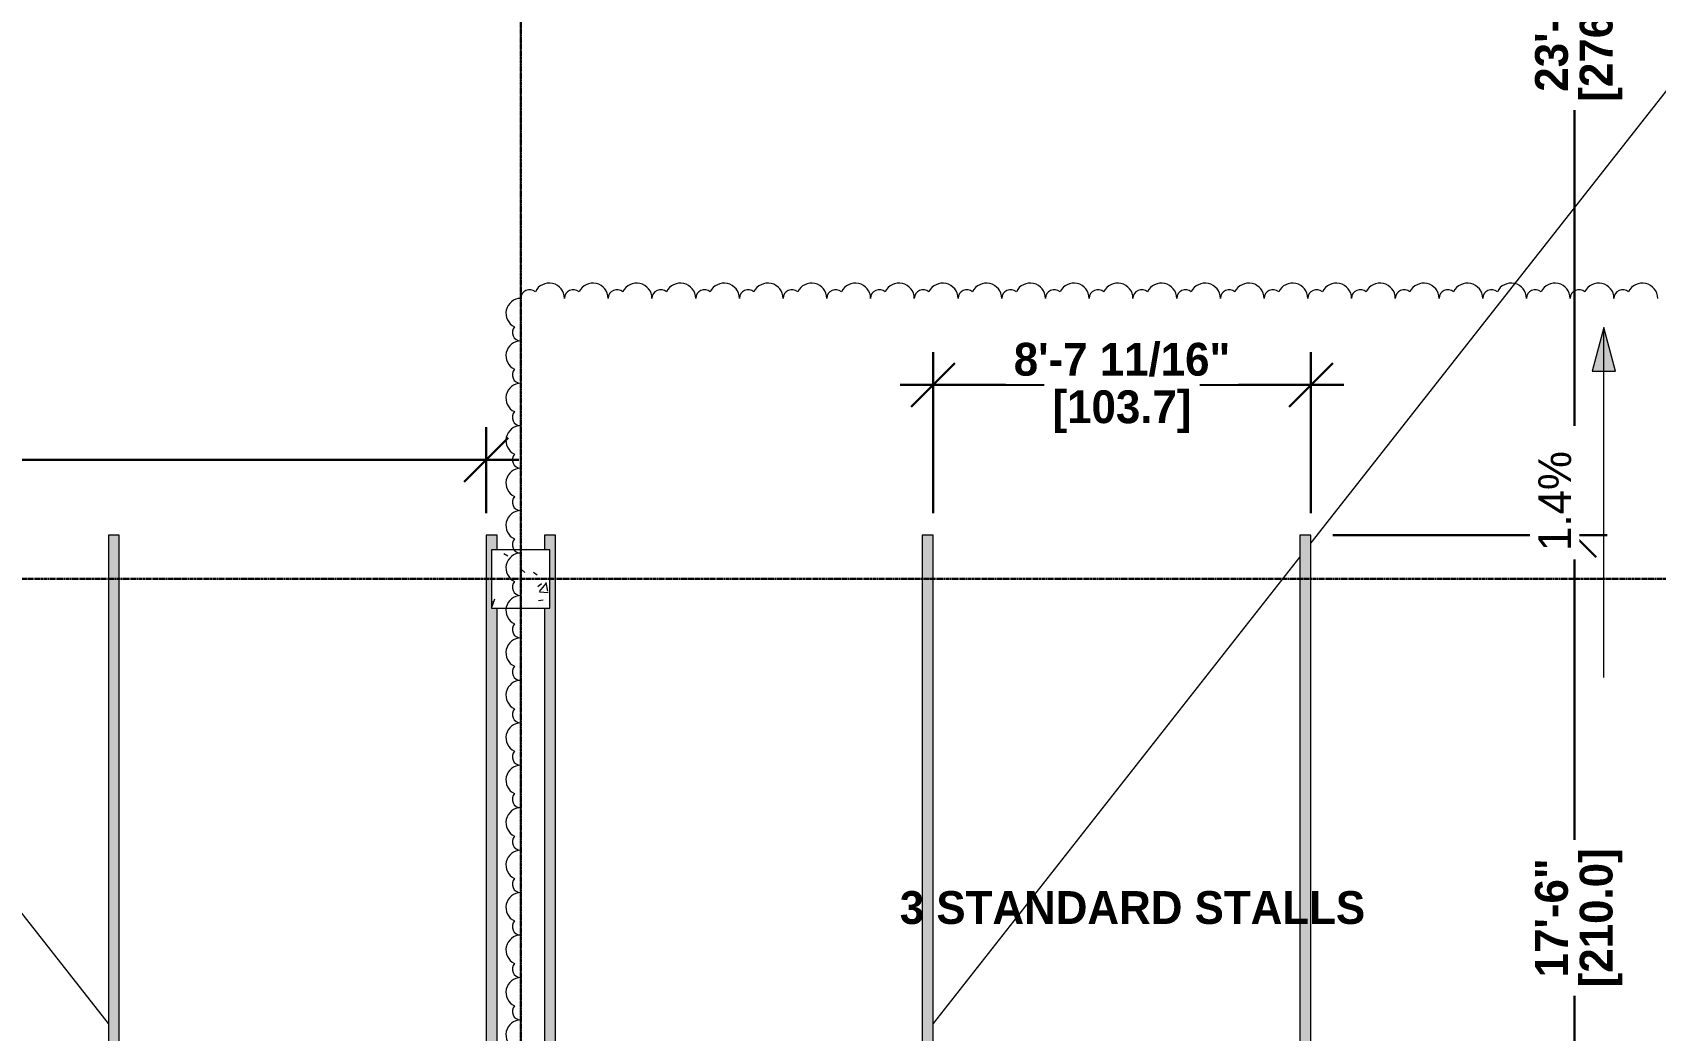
# Model space of a CAD drawing. Header units: inches. Extents: x -4218 to -1814, y 9767 to 12426.
# Drawn here: x -2634.3 to -2188.9, y 10043.3 to 10317.1 of the extents above; entities that cross this region are included whole.
import ezdxf

# ---------------------------------------------------------------- set-up
doc = ezdxf.new("R2010")
doc.units = ezdxf.units.IN
doc.header["$MEASUREMENT"] = 0
doc.linetypes.add('Grid Line 1_2_', pattern=[0.875, 0.5, -0.125, 0.125, -0.125])
doc.linetypes.add('Grid Line 1_2__2_', pattern=[0.875, 0.5, -0.125, 0.125, -0.125])
for name, color, linetype, lineweight in [('0-1', 7, 'Continuous', 5), ('0-5', 55, 'Continuous', 9), ('A-ANNO-DIMS-1', 211, 'Continuous', 30), ('A-FLOR-1', 9, 'Continuous', 13), ('A-GENM', 5, 'Continuous', 9), ('G-ANNO-DIMS', 111, 'Continuous', 9), ('G-ANNO-REVC', 71, 'Continuous', 20), ('G-ANNO-TEXT-1', 147, 'Continuous', 20), ('S-COLS', 52, 'Continuous', 9), ('S-COLS-1', 7, 'Continuous', 9), ('S-GRID-1', 1, 'Grid Line 1_2_', 9), ('S-GRID-2', 1, 'Grid Line 1_2__2_', 30)]:
    doc.layers.add(name, color=color, linetype=linetype, lineweight=lineweight)
doc.styles.add('Century Gothic', font='ufonts.com_century-gothic.ttf', dxfattribs={"height": 9})
doc.styles.add('Century Gothic_B', font='GOTHICB.TTF', dxfattribs={"height": 9})
doc.dimstyles.new('OD__1_16__Tol__', dxfattribs={"dimscale": 12, "dimtxt": 9.397514, "dimasz": 1, "dimexe": 0.75, "dimexo": 0.5, "dimgap": 0.125, "dimtad": 1, "dimdec": 4, "dimrnd": 0.0625, "dimzin": 3, "dimdsep": 46, "dimlunit": 4, "dimtxsty": 'Century Gothic_B', "dimblk1": 'OBLIQUE', "dimblk2": 'OBLIQUE', "dimsah": 1, "dimcen": 0.09, "dimdle": 0.75, "dimazin": 0, "dimtfac": 1, "dimtdec": 4, "dimtix": 1, "dimtmove": 0, "dimatfit": 3, "dimfxl": 1, "dimtvp": 1, "dimtfill": 1, "dimfrac": 2, "dimtolj": 1, "dimtzin": 0, "dimlwd": 30, "dimlwe": 30, "dimarcsym": 2})

# ---------------------------------------------------------------- blocks, each defined once
blk = doc.blocks.new('CTR - 1st Phase - Shell_rvt-1-FLOOR PLAN - BASEMENT')
at = {"layer": 'A-FLOR-1'}
for p, q in [((-2500.32, 10175.19), (-2500.32, 10459.19)), ((-2175.49, 10314.47), (-2283.49, 10177.07)), ((-2613.49, 10045.18), (-2714.16, 10173.28)), ((-2286.49, 10173.25), (-2387.16, 10045.17)), ((-2500.32, 9966.88), (-2500.32, 10159.19))]:
    blk.add_line(p, q, dxfattribs=at)
at = {"layer": 'S-GRID-1'}
for p, q in [((-2500.32, 9836.18), (-2500.32, 12376.79)), ((-1814.21, 10167.19), (-4168.71, 10167.19))]:
    blk.add_line(p, q, dxfattribs=at)
blk = doc.blocks.new('034100 - Precast Structural Concrete - Column - Corbels - 16_x16_-V29-FLOOR PLAN - BASEMENT')
at = {"layer": 'S-COLS'}
h = blk.add_hatch(dxfattribs=at)
h.set_pattern_fill('FP_27', color=256, style=0, pattern_type=2)
h.set_pattern_definition([(140, (10166.205, 2501.308), (2.40992, 27.5427), [2.88, -31.68]), (85, (10166.205, 2501.308), (-28.884266, -5.327844), [2.304, -25.344]), (190.451, (10166.406, 2503.603), (-26.47393, 22.215316), [2.448, -26.924]), (136.184, (10158.525, 2501.308), (6.35642, 40.98187), [4.32, -47.52]), (186.636, (10159.055, 2504.723), (-37.40619, 35.89075), [3.671, -40.386]), (81.184, (10158.525, 2501.31), (-37.40622, 35.89097), [3.456, -38.016]), (111, (10160.445, 2505.148), (15.46073, 22.921036), [2.88, -31.68]), (56, (10160.445, 2505.148), (-27.84574, 9.34353), [2.304, -25.344]), (161.451, (10161.734, 2507.058), (-12.38442, 32.26477), [2.448, -26.924]), (127.5, (10166.205, 2501.308), (-12.782707, 0.466855), [1.267, -23.77, 1.267, -24.461, -25.44]), (127.5, (10166.205, 2501.308), (-12.782707, 0.466855), [-50.765, 1.267, -24.173]), (97.5, (10166.205, 2501.308), (-15.14509, 10.10159), [1.267, -13.402, 1.267, -23.194, -9.696]), (97.5, (10166.205, 2501.308), (-15.14509, 10.10159), [-39.13, 1.267, -8.429]), (57.5, (10166.205, 2492.745), (0.86578, 20.499161), [1.267, -8.333, 1.267, -28.685, -39.744]), (57.5, (10166.205, 2492.745), (0.86578, 20.499161), [-39.552, 1.267, -38.477]), (47.5, (10166.205, 2488.905), (-3.844288, 22.39478), [1.267, -11.213, 1.267, -18.624, -28.224]), (47.5, (10166.205, 2488.905), (-3.844288, 22.39478), [-32.371, 1.267, -26.957])])
h.paths.add_polyline_path([(7.02, 0.98), (7.02, 8.98), (-8.98, 8.98), (-8.98, -7.02), (7.02, -7.02), (7.02, -5.51)], flags=0)
at = {"layer": 'S-COLS-1'}
for p, q in [((-8.91, 8.98), (-8.98, 8.98)), ((-8.98, 8.98), (-8.98, -7.02)), ((6.94, 8.98), (-8.91, 8.98)), ((7.02, 8.98), (6.94, 8.98)), ((7.02, -7.02), (7.02, 8.98)), ((-8.98, -7.02), (-8.91, -7.02)), ((-8.91, -7.02), (6.94, -7.02)), ((6.94, -7.02), (7.02, -7.02))]:
    blk.add_line(p, q, dxfattribs=at)
blk = doc.blocks.new('CTR - 1st Phase - Structure_rvt-1-FLOOR PLAN - BASEMENT')
at = {"layer": 'S-GRID-2'}
for p, q in [((-2500.32, 9772.61), (-2500.32, 12247.5)), ((-1814.21, 10167.19), (-4076.95, 10167.19))]:
    blk.add_line(p, q, dxfattribs=at)
at = {"layer": '0-5', "rotation": 270.0000000000118}
blk.add_blockref('034100 - Precast Structural Concrete - Column - Corbels - 16_x16_-V29-FLOOR PLAN - BASEMENT', (-2501.31, 10166.21), dxfattribs=at)
blk = doc.blocks.new('Parking_Stall_Multiple - STANDARD-2088485-FLOOR PLAN - BASEMENT')
at = {"layer": 'A-GENM'}
h = blk.add_hatch(color=256, dxfattribs=at)
h.paths.add_polyline_path([(0, 207.34), (210, 207.34), (210, 210.34), (106.5, 208.84), (3, 210.34)], flags=0)
h.paths.add_polyline_path([(0, 267.06), (0, 210.34), (3, 210.34), (3, 311), (210, 311), (210, 314), (206, 314), (206, 312.5), (190, 312.5), (190, 314), (0, 314), (0, 271.38)], flags=0)
h = blk.add_hatch(color=256, dxfattribs=at)
h.paths.add_polyline_path([(0, 103.67), (210, 103.67), (210, 106.67), (106.5, 105.17), (3, 106.67)], flags=0)
h.paths.add_polyline_path([(0, 103.67), (0.08, 106.58), (0, 106.67)], flags=0)
h.paths.add_polyline_path([(3, 210.34), (106.5, 208.84), (210, 210.34), (72.16, 210.34)], flags=0)
h.paths.add_polyline_path([(0, 207.34), (3, 210.34), (0, 210.34)], flags=0)
h.paths.add_polyline_path([(0, 106.67), (3, 106.67), (3, 207.34), (0, 207.29)], flags=0)
h = blk.add_hatch(color=256, dxfattribs=at)
h.paths.add_polyline_path([(3, 106.67), (106.5, 105.17), (210, 106.67), (100.31, 106.67)], flags=0)
h.paths.add_polyline_path([(0, 103.67), (3, 106.67), (0, 106.67), (0.08, 106.58)], flags=0)
h.paths.add_polyline_path([(0, 1.26), (0, 0), (190, 0), (190, 1.5), (206, 1.5), (206, 0), (210, 0), (210, 3), (3, 3), (3, 103.67), (0, 103.62), (0, 3)], flags=0)
for p, q in [((190, 314), (0, 314)), ((0, 314), (0, 207.34)), ((210, 314), (206, 314)), ((210, 311), (210, 314)), ((3, 210.34), (3, 311)), ((3, 311), (210, 311)), ((210, 210.34), (0, 210.34)), ((0, 210.34), (0, 103.67)), ((210, 210.34), (3, 210.34)), ((210, 207.34), (210, 210.34)), ((210, 207.34), (210, 210.34)), ((0, 207.34), (210, 207.34)), ((3, 106.67), (3, 207.34)), ((3, 207.34), (210, 207.34)), ((210, 106.67), (0, 106.67)), ((0, 106.67), (0, 0)), ((0, 103.67), (210, 103.67)), ((210, 106.67), (3, 106.67)), ((3, 3), (3, 103.67)), ((3, 103.67), (210, 103.67)), ((210, 103.67), (210, 106.67)), ((210, 103.67), (210, 106.67)), ((210, 3), (3, 3)), ((210, 0), (210, 3)), ((0, 0), (190.01, 0)), ((205.99, 0), (210, 0))]:
    blk.add_line(p, q, dxfattribs=at)
blk = doc.blocks.new('Parking_Stall_Multiple - STANDARD-2220512-FLOOR PLAN - BASEMENT')
at = {"layer": 'A-GENM'}
h = blk.add_hatch(color=256, dxfattribs=at)
h.paths.add_polyline_path([(0, 207.34), (210, 207.34), (210, 210.34), (106.5, 208.84), (3, 210.34)], flags=0)
h.paths.add_polyline_path([(0, 214.51), (0, 210.34), (3, 210.34), (3, 311), (210, 311), (210, 314), (206, 314), (206, 312.5), (190, 312.5), (190, 314), (0, 314), (0, 311)], flags=0)
h = blk.add_hatch(color=256, dxfattribs=at)
h.paths.add_polyline_path([(0, 103.67), (210, 103.67), (210, 106.67), (106.5, 105.17), (3, 106.67)], flags=0)
h.paths.add_polyline_path([(0, 103.67), (0.08, 106.58), (0, 106.67)], flags=0)
h.paths.add_polyline_path([(3, 210.34), (106.5, 208.84), (207.91, 210.34), (100.31, 210.34)], flags=0)
h.paths.add_polyline_path([(0, 207.34), (3, 210.34), (0, 210.34)], flags=0)
h.paths.add_polyline_path([(0, 106.67), (3, 106.67), (3, 207.34), (0, 207.29)], flags=0)
h = blk.add_hatch(color=256, dxfattribs=at)
h.paths.add_polyline_path([(3, 106.67), (106.5, 105.17), (210, 106.67), (76, 106.67)], flags=0)
h.paths.add_polyline_path([(0, 103.67), (3, 106.67), (0, 106.67), (0.08, 106.58)], flags=0)
h.paths.add_polyline_path([(0, 0), (190, 0), (190, 1.5), (206, 1.5), (206, 0), (210, 0), (210, 3), (3, 3), (3, 103.67), (0, 103.62), (0, 3)], flags=0)
for p, q in [((190, 314), (0, 314)), ((0, 314), (0, 207.34)), ((210, 314), (206, 314)), ((210, 311), (210, 314)), ((3, 210.34), (3, 311)), ((3, 311), (210, 311)), ((210, 210.34), (0, 210.34)), ((0, 210.34), (0, 103.67)), ((210, 210.34), (3, 210.34)), ((210, 207.34), (210, 210.34)), ((210, 207.34), (210, 210.34)), ((0, 207.34), (210, 207.34)), ((3, 106.67), (3, 207.34)), ((3, 207.34), (210, 207.34)), ((210, 106.67), (0, 106.67)), ((0, 106.67), (0, 0)), ((0, 103.67), (210, 103.67)), ((210, 106.67), (3, 106.67)), ((3, 3), (3, 103.67)), ((3, 103.67), (210, 103.67)), ((210, 103.67), (210, 106.67)), ((210, 103.67), (210, 106.67)), ((210, 3), (3, 3)), ((210, 0), (210, 3)), ((0, 0), (190.01, 0)), ((205.99, 0), (210, 0))]:
    blk.add_line(p, q, dxfattribs=at)
blk = doc.blocks.new('_Oblique')
at = {"color": 0, "linetype": 'ByBlock', "lineweight": -2}
blk.add_line((-0.5, -0.5), (0.5, 0.5), dxfattribs=at)
blk = doc.blocks.new('DIMBLOCK23-FLOOR PLAN - BASEMENT')
at = {"layer": 'A-ANNO-DIMS-1', "color": 0, "lineweight": 30, "transparency": 16777216}
for p, q in [((-2211.18, 9960.19), (-2211.18, 10188.19)), ((-2277.49, 10179.19), (-2202.18, 10179.19)), ((-2213.66, 9969.19), (-2202.18, 9969.19))]:
    blk.add_line(p, q, dxfattribs=at)
at = {"layer": 'Defpoints', "color": 0, "transparency": 16777216}
for p in [(-2283.49, 10179.19), (-2211.18, 10179.19), (-2219.66, 9969.19)]:
    blk.add_point(p, dxfattribs=at)
at = {"layer": 'A-ANNO-DIMS-1', "color": 0, "lineweight": 30, "transparency": 16777216, "xscale": 12, "yscale": 12, "zscale": 12}
for p, rotation in [((-2211.18, 10179.19), 90), ((-2211.18, 9969.19), 270)]:
    blk.add_blockref('_Oblique', p, dxfattribs=dict(at, rotation=rotation))
at = {"layer": 'A-ANNO-DIMS-1', "color": 0, "transparency": 16777216, "insert": (-2217.4, 10074.19), "char_height": 9, "attachment_point": 5, "rotation": 90, "style": 'Century Gothic_B', "bg_fill": 3, "box_fill_scale": 1.25, "bg_fill_color": 256, "bg_fill_true_color": 13158600, "bg_fill_transparency": 0}
blk.add_mtext('\\A1;17\'-6"', dxfattribs=at)
at = {"layer": 'A-ANNO-DIMS-1', "color": 0, "transparency": 16777216, "insert": (-2203.85, 10074.19), "char_height": 9, "attachment_point": 5, "rotation": 90, "style": 'Century Gothic_B', "bg_fill": 3, "box_fill_scale": 1.25, "bg_fill_color": 256, "bg_fill_true_color": 13158600, "bg_fill_transparency": 0}
blk.add_mtext('\\A1;[210.0]', dxfattribs=at)
blk = doc.blocks.new('DIMBLOCK24-FLOOR PLAN - BASEMENT')
at = {"layer": 'A-ANNO-DIMS-1', "color": 0, "lineweight": 30, "transparency": 16777216}
for p, q in [((-2211.18, 10170.19), (-2211.18, 10464.19)), ((-2277.49, 10455.19), (-2202.18, 10455.19)), ((-2277.49, 10179.19), (-2202.18, 10179.19))]:
    blk.add_line(p, q, dxfattribs=at)
at = {"layer": 'Defpoints', "color": 0, "transparency": 16777216}
for p in [(-2283.49, 10455.19), (-2211.18, 10455.19), (-2283.49, 10179.19)]:
    blk.add_point(p, dxfattribs=at)
at = {"layer": 'A-ANNO-DIMS-1', "color": 0, "lineweight": 30, "transparency": 16777216, "xscale": 12, "yscale": 12, "zscale": 12}
for p, rotation in [((-2211.18, 10455.19), 90), ((-2211.18, 10179.19), 270)]:
    blk.add_blockref('_Oblique', p, dxfattribs=dict(at, rotation=rotation))
at = {"layer": 'A-ANNO-DIMS-1', "color": 0, "transparency": 16777216, "insert": (-2217.4, 10317.19), "char_height": 9, "attachment_point": 5, "rotation": 90, "style": 'Century Gothic_B', "bg_fill": 3, "box_fill_scale": 1.25, "bg_fill_color": 256, "bg_fill_true_color": 13158600, "bg_fill_transparency": 0}
blk.add_mtext('\\A1;23\'-0"', dxfattribs=at)
at = {"layer": 'A-ANNO-DIMS-1', "color": 0, "transparency": 16777216, "insert": (-2203.85, 10317.19), "char_height": 9, "attachment_point": 5, "rotation": 90, "style": 'Century Gothic_B', "bg_fill": 3, "box_fill_scale": 1.25, "bg_fill_color": 256, "bg_fill_true_color": 13158600, "bg_fill_transparency": 0}
blk.add_mtext('\\A1;[276.0]', dxfattribs=at)
blk = doc.blocks.new('DIMBLOCK34-FLOOR PLAN - BASEMENT')
at = {"layer": 'A-ANNO-DIMS-1', "color": 0, "lineweight": 30, "transparency": 16777216}
for p, q in [((-2387.16, 10185.19), (-2387.16, 10229.39)), ((-2283.49, 10185.19), (-2283.49, 10229.39)), ((-2396.16, 10220.39), (-2274.49, 10220.39))]:
    blk.add_line(p, q, dxfattribs=at)
at = {"layer": 'Defpoints', "color": 0, "transparency": 16777216}
for p in [(-2283.49, 10220.39), (-2387.16, 10179.19), (-2283.49, 10179.19)]:
    blk.add_point(p, dxfattribs=at)
at = {"layer": 'A-ANNO-DIMS-1', "color": 0, "lineweight": 30, "transparency": 16777216, "xscale": 12, "yscale": 12, "zscale": 12, "rotation": 180}
blk.add_blockref('_Oblique', (-2387.16, 10220.39), dxfattribs=at)
at = {"layer": 'A-ANNO-DIMS-1', "color": 0, "lineweight": 30, "transparency": 16777216, "xscale": 12, "yscale": 12, "zscale": 12}
blk.add_blockref('_Oblique', (-2283.49, 10220.39), dxfattribs=at)
at = {"layer": 'A-ANNO-DIMS-1', "color": 0, "transparency": 16777216, "insert": (-2335.32, 10227.32), "char_height": 9, "attachment_point": 5, "style": 'Century Gothic_B', "bg_fill": 3, "box_fill_scale": 1.25, "bg_fill_color": 256, "bg_fill_true_color": 13158600, "bg_fill_transparency": 0}
blk.add_mtext('\\A1;8\'-7 11/16"', dxfattribs=at)
at = {"layer": 'A-ANNO-DIMS-1', "color": 0, "transparency": 16777216, "insert": (-2335.32, 10213.06), "char_height": 9, "attachment_point": 5, "style": 'Century Gothic_B', "bg_fill": 3, "box_fill_scale": 1.25, "bg_fill_color": 256, "bg_fill_true_color": 13158600, "bg_fill_transparency": 0}
blk.add_mtext('\\A1;[103.7]', dxfattribs=at)
blk = doc.blocks.new('DIMBLOCK35-FLOOR PLAN - BASEMENT')
at = {"layer": 'A-ANNO-DIMS-1', "color": 0, "lineweight": 30, "transparency": 16777216}
for p, q in [((-2817.82, 10185.19), (-2817.82, 10208.85)), ((-2509.82, 10185.19), (-2509.82, 10208.85)), ((-2826.82, 10199.85), (-2500.82, 10199.85))]:
    blk.add_line(p, q, dxfattribs=at)
at = {"layer": 'Defpoints', "color": 0, "transparency": 16777216}
for p in [(-2509.82, 10199.85), (-2817.82, 10179.19), (-2509.82, 10179.19)]:
    blk.add_point(p, dxfattribs=at)
at = {"layer": 'A-ANNO-DIMS-1', "color": 0, "lineweight": 30, "transparency": 16777216, "xscale": 12, "yscale": 12, "zscale": 12, "rotation": 180}
blk.add_blockref('_Oblique', (-2817.82, 10199.85), dxfattribs=at)
at = {"layer": 'A-ANNO-DIMS-1', "color": 0, "lineweight": 30, "transparency": 16777216, "xscale": 12, "yscale": 12, "zscale": 12}
blk.add_blockref('_Oblique', (-2509.82, 10199.85), dxfattribs=at)
at = {"layer": 'A-ANNO-DIMS-1', "color": 0, "transparency": 16777216, "insert": (-2663.82, 10206.08), "char_height": 9, "attachment_point": 5, "style": 'Century Gothic_B', "bg_fill": 3, "box_fill_scale": 1.25, "bg_fill_color": 256, "bg_fill_true_color": 13158600, "bg_fill_transparency": 0}
blk.add_mtext('\\A1;25\'-8"', dxfattribs=at)
at = {"layer": 'A-ANNO-DIMS-1', "color": 0, "transparency": 16777216, "insert": (-2663.82, 10192.52), "char_height": 9, "attachment_point": 5, "style": 'Century Gothic_B', "bg_fill": 3, "box_fill_scale": 1.25, "bg_fill_color": 256, "bg_fill_true_color": 13158600, "bg_fill_transparency": 0}
blk.add_mtext('\\A1;[308.0]', dxfattribs=at)
blk = doc.blocks.new('Family - ___-2287501-FLOOR PLAN - BASEMENT')
at = {"layer": 'G-ANNO-REVC'}
for centre, radius, start, end in [((-2497.92, 10244.14), 2.4, 48.1897, 180), ((-2492.52, 10244.14), 4.2, 0, 154.7912), ((-2485.92, 10244.14), 2.4, 48.1897, 180), ((-2480.52, 10244.14), 4.2, 0, 154.7912), ((-2473.92, 10244.14), 2.4, 48.1897, 180), ((-2468.52, 10244.14), 4.2, 0, 154.7912), ((-2461.92, 10244.14), 2.4, 48.1897, 180), ((-2456.52, 10244.14), 4.2, 0, 154.7912), ((-2449.92, 10244.14), 2.4, 48.1897, 180), ((-2444.52, 10244.14), 4.2, 0, 154.7912), ((-2437.92, 10244.14), 2.4, 48.1897, 180), ((-2432.52, 10244.14), 4.2, 0, 154.7912), ((-2425.92, 10244.14), 2.4, 48.1897, 180), ((-2420.52, 10244.14), 4.2, 0, 154.7912), ((-2413.92, 10244.14), 2.4, 48.1897, 180), ((-2408.52, 10244.14), 4.2, 0, 154.7912), ((-2401.92, 10244.14), 2.4, 48.1897, 180), ((-2396.52, 10244.14), 4.2, 0, 154.7912), ((-2389.92, 10244.14), 2.4, 48.1897, 180), ((-2384.52, 10244.14), 4.2, 0, 154.7912), ((-2377.92, 10244.14), 2.4, 48.1897, 180), ((-2372.52, 10244.14), 4.2, 0, 154.7912), ((-2365.92, 10244.14), 2.4, 48.1897, 180), ((-2360.52, 10244.14), 4.2, 0, 154.7912), ((-2353.92, 10244.14), 2.4, 48.1897, 180), ((-2348.52, 10244.14), 4.2, 0, 154.7912), ((-2341.92, 10244.14), 2.4, 48.1897, 180), ((-2336.52, 10244.14), 4.2, 0, 154.7912), ((-2329.92, 10244.14), 2.4, 48.1897, 180), ((-2324.52, 10244.14), 4.2, 0, 154.7912), ((-2317.92, 10244.14), 2.4, 48.1897, 180), ((-2312.52, 10244.14), 4.2, 0, 154.7912), ((-2305.92, 10244.14), 2.4, 48.1897, 180), ((-2300.52, 10244.14), 4.2, 0, 154.7912), ((-2293.92, 10244.14), 2.4, 48.1897, 180), ((-2288.52, 10244.14), 4.2, 0, 154.7912), ((-2281.92, 10244.14), 2.4, 48.1897, 180), ((-2276.52, 10244.14), 4.2, 0, 154.7912), ((-2269.92, 10244.14), 2.4, 48.1897, 180), ((-2264.52, 10244.14), 4.2, 0, 154.7912), ((-2257.92, 10244.14), 2.4, 48.1897, 180), ((-2252.52, 10244.14), 4.2, 0, 154.7912), ((-2245.92, 10244.14), 2.4, 48.1897, 180), ((-2240.52, 10244.14), 4.2, 0, 154.7912), ((-2233.92, 10244.14), 2.4, 48.1897, 180), ((-2228.52, 10244.14), 4.2, 0, 154.7912), ((-2221.92, 10244.14), 2.4, 48.1897, 180), ((-2216.52, 10244.14), 4.2, 0, 154.7912), ((-2209.92, 10244.14), 2.4, 48.1897, 180), ((-2204.52, 10244.14), 4.2, 0, 154.7912), ((-2197.92, 10244.14), 2.4, 48.1897, 180), ((-2192.52, 10244.14), 4.2, 0, 154.7912), ((-2500.32, 10240.06), 4.08, 90, 244.7912), ((-2500.32, 10234.82), 2.33, 138.1897, 270), ((-2500.32, 10228.42), 4.08, 90, 244.7912), ((-2500.32, 10223.18), 2.33, 138.1897, 270), ((-2500.32, 10216.77), 4.08, 90, 244.7912), ((-2500.32, 10205.13), 4.08, 90, 244.7912), ((-2500.32, 10211.53), 2.33, 138.1897, 270), ((-2500.32, 10199.89), 2.33, 138.1897, 270), ((-2500.32, 10193.48), 4.08, 90, 244.7912), ((-2500.32, 10188.24), 2.33, 138.1897, 270), ((-2500.32, 10181.84), 4.08, 90, 244.7912), ((-2500.32, 10176.6), 2.33, 138.1897, 270), ((-2500.32, 10170.19), 4.08, 90, 244.7912), ((-2500.32, 10164.95), 2.33, 138.1897, 270), ((-2500.32, 10158.55), 4.08, 90, 244.7912), ((-2500.32, 10153.31), 2.33, 138.1897, 270), ((-2500.32, 10146.9), 4.08, 90, 244.7912), ((-2500.32, 10141.66), 2.33, 138.1897, 270), ((-2500.32, 10135.26), 4.08, 90, 244.7912), ((-2500.32, 10130.02), 2.33, 138.1897, 270), ((-2500.32, 10123.61), 4.08, 90, 244.7912), ((-2500.32, 10118.37), 2.33, 138.1897, 270), ((-2500.32, 10111.97), 4.08, 90, 244.7912), ((-2500.32, 10106.73), 2.33, 138.1897, 270), ((-2500.32, 10100.32), 4.08, 90, 244.7912), ((-2500.32, 10095.08), 2.33, 138.1897, 270), ((-2500.32, 10088.68), 4.08, 90, 244.7912), ((-2500.32, 10083.43), 2.33, 138.1897, 270), ((-2500.32, 10077.03), 4.08, 90, 244.7912), ((-2500.32, 10071.79), 2.33, 138.1897, 270), ((-2500.32, 10065.38), 4.08, 90, 244.7912), ((-2500.32, 10053.74), 4.08, 90, 244.7912), ((-2500.32, 10060.14), 2.33, 138.1897, 270), ((-2500.32, 10048.5), 2.33, 138.1897, 270), ((-2500.32, 10042.09), 4.08, 90, 244.7912)]:
    blk.add_arc(centre, radius, start, end, dxfattribs=at)

msp = doc.modelspace()

# ---------------------------------------------------------------- block references
at = {"layer": '0-1'}
for name in ['CTR - 1st Phase - Shell_rvt-1-FLOOR PLAN - BASEMENT', 'CTR - 1st Phase - Structure_rvt-1-FLOOR PLAN - BASEMENT']:
    msp.add_blockref(name, (0, 0), dxfattribs=at)
at = {"layer": 'A-GENM', "rotation": 89.99999999999953}
for name, p in [('Parking_Stall_Multiple - STANDARD-2220512-FLOOR PLAN - BASEMENT', (-2506.81983, 9969.1894)), ('Parking_Stall_Multiple - STANDARD-2088485-FLOOR PLAN - BASEMENT', (-2179.81983, 9969.1894))]:
    msp.add_blockref(name, p, dxfattribs=at)

# ---------------------------------------------------------------- next in the draw order: dimensions: what is measured, and where the dimension line sits
at = {"layer": 'A-ANNO-DIMS-1'}
dim = msp.add_linear_dim(base=(-2509.81983, 10199.85246), p1=(-2817.82374, 10179.1894), p2=(-2509.81983, 10179.1894), dimstyle='OD__1_16__Tol__', override={"dimpost": '<>\\X', "dimfxl": 308.003906}, dxfattribs=at)
dim.commit()
dim.dimension.update_dxf_attribs({"geometry": 'DIMBLOCK35-FLOOR PLAN - BASEMENT', "text_midpoint": (-2663.82178, 10199.85246)})
dim = msp.add_linear_dim(base=(-2211.17573, 10179.1894), p1=(-2219.66101, 9969.1894), p2=(-2283.4878, 10179.1894), angle=90, dimstyle='OD__1_16__Tol__', override={"dimpost": '<>\\X', "dimfxl": 219.48544}, dxfattribs=at)
dim.commit()
dim.dimension.update_dxf_attribs({"geometry": 'DIMBLOCK23-FLOOR PLAN - BASEMENT', "text_midpoint": (-2211.17573, 10074.1894)})

# ---------------------------------------------------------------- next in the draw order: texts
at = {"layer": 'G-ANNO-TEXT-1', "insert": (-2396.30589, 10081.51936), "char_height": 9, "width": 144.834, "attachment_point": 1, "style": 'Century Gothic_B'}
msp.add_mtext('3 STANDARD STALLS', dxfattribs=at)

# ---------------------------------------------------------------- next in the draw order: dimensions: what is measured, and where the dimension line sits
at = {"layer": 'A-ANNO-DIMS-1'}
dim = msp.add_linear_dim(base=(-2211.17573, 10455.1894), p1=(-2283.4878, 10179.1894), p2=(-2283.4878, 10455.1894), angle=90, dimstyle='OD__1_16__Tol__', override={"dimpost": '<>\\X', "dimfxl": 276}, dxfattribs=at)
dim.commit()
dim.dimension.update_dxf_attribs({"geometry": 'DIMBLOCK24-FLOOR PLAN - BASEMENT', "text_midpoint": (-2211.17573, 10317.1894)})

# ---------------------------------------------------------------- next in the draw order: hatches: boundary and pattern name
at = {"layer": 'G-ANNO-DIMS'}
msp.add_hatch(color=256, dxfattribs=at).paths.add_polyline_path([(-2203.08848, 10236.16587), (-2206.30387, 10224.16587), (-2199.87309, 10224.16587)], flags=0)

# ---------------------------------------------------------------- next in the draw order: linework, layer by layer
for p, q in [((-2203.08848, 10236.16587), (-2206.30387, 10224.16587)), ((-2199.87309, 10224.16587), (-2203.08848, 10236.16587)), ((-2203.08848, 10140.16587), (-2203.08848, 10236.16587)), ((-2206.30387, 10224.16587), (-2199.87309, 10224.16587))]:
    msp.add_line(p, q, dxfattribs=at)

# ---------------------------------------------------------------- next in the draw order: texts
at = {"layer": 'G-ANNO-DIMS', "insert": (-2221.07182, 10174.82188), "char_height": 9, "width": 32.0255812, "attachment_point": 1, "rotation": 90, "line_spacing_factor": 0.984502, "style": 'Century Gothic', "bg_fill": 3, "box_fill_scale": 1.25, "bg_fill_color": 256, "bg_fill_true_color": 13158600, "bg_fill_transparency": 0}
msp.add_mtext('1.4%', dxfattribs=at)

# ---------------------------------------------------------------- next in the draw order: dimensions: what is measured, and where the dimension line sits
at = {"layer": 'A-ANNO-DIMS-1'}
dim = msp.add_linear_dim(base=(-2283.4878, 10220.39407), p1=(-2387.15577, 10179.1894), p2=(-2283.4878, 10179.1894), dimstyle='OD__1_16__Tol__', override={"dimpost": '<>\\X', "dimfxl": 103.667969}, dxfattribs=at)
dim.commit()
dim.dimension.update_dxf_attribs({"geometry": 'DIMBLOCK34-FLOOR PLAN - BASEMENT', "text_midpoint": (-2335.32178, 10220.39407)})

# ---------------------------------------------------------------- next in the draw order: block references
at = {"layer": 'G-ANNO-REVC'}
msp.add_blockref('Family - ___-2287501-FLOOR PLAN - BASEMENT', (0, 0), dxfattribs=at)

doc.saveas('drawing.dxf')
